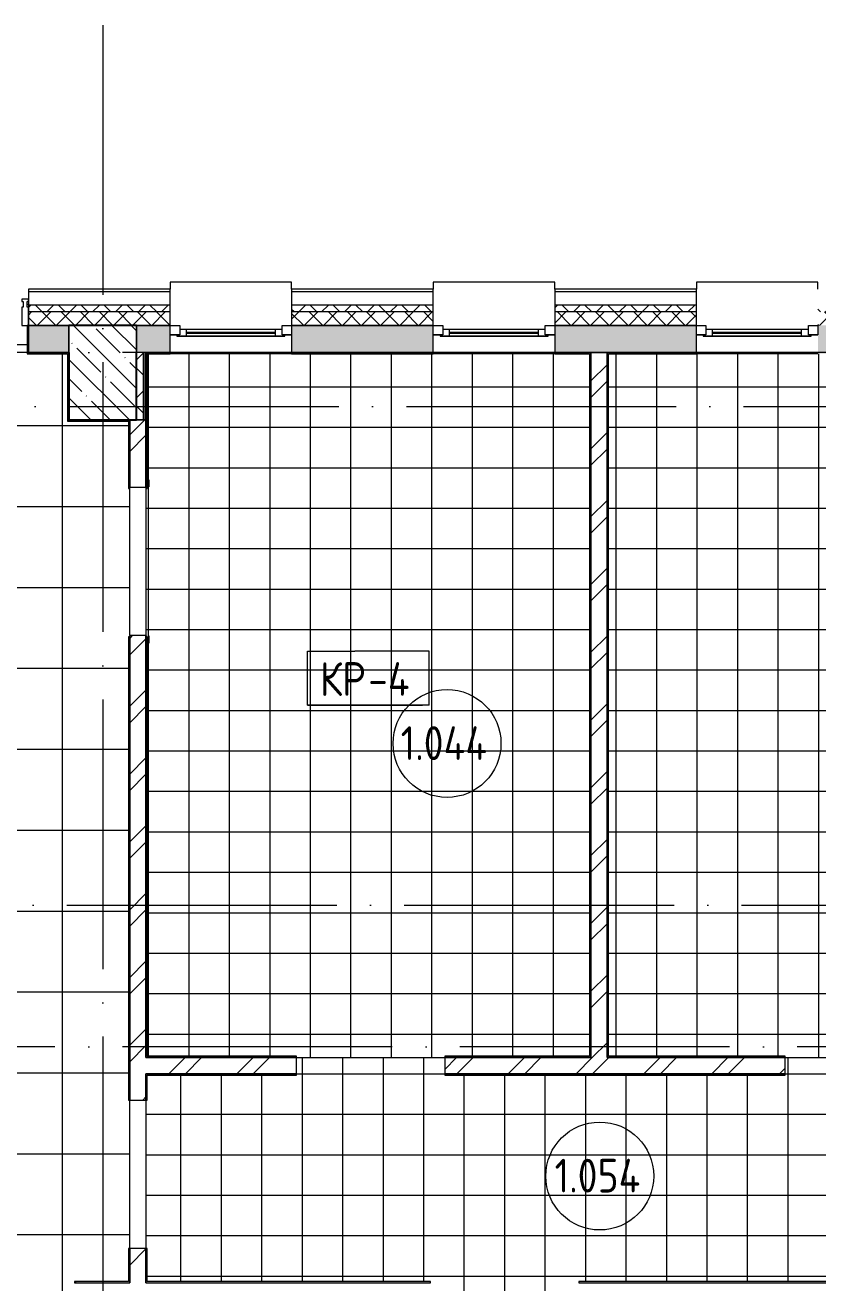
# Model space of a CAD drawing. Header units: millimetres. Extents: x -4370 to 196781, y -4577 to 61202.
# Drawn here: x 98625 to 104500, y 51875 to 61202 of the extents above; entities that cross this region are included whole.
import ezdxf

# ---------------------------------------------------------------- set-up
doc = ezdxf.new("R2010")
doc.units = ezdxf.units.MM
doc.linetypes.add('ADSK_Линия сетки', pattern=[2500, 2000, -250, 0, -250])
for name, color, linetype, lineweight in [('A-AREA-____-IDEN', 2, 'Continuous', 20), ('A-FLOR-____-IDEN', 11, 'Continuous', 20), ('A-FLOR-____-OTLN', 192, 'Continuous', 9), ('A-FLOR-____-PATT', 8, 'Continuous', 9), ('A-GENM-____-MCUT', 13, 'Continuous', 9), ('A-GENM-____-OTLN', 13, 'Continuous', 9), ('A-GLAZ-____-MCUT', 151, 'Continuous', 9), ('A-GLAZ-____-OTLN', 151, 'Continuous', 9), ('A-GLAZ-CURT-OTLN', 52, 'Continuous', 9), ('A-GLAZ-CWMG-MCUT', 51, 'Continuous', 9), ('A-GLAZ-CWMG-OTLN', 51, 'Continuous', 9), ('A-WALL-____-MCUT', 113, 'Continuous', 9), ('A-WALL-____-PATT', 111, 'Continuous', 9), ('A-WALL-FNSH-MCUT', 113, 'Continuous', 9), ('I-WALL-____-OTLN', 2, 'Continuous', 9), ('S-COLS-____-MCUT', 52, 'Continuous', 9), ('S-COLS-____-OTLN', 52, 'Continuous', 9), ('S-GRID-____-OTLN', 1, 'Continuous', 9)]:
    doc.layers.add(name, color=color, linetype=linetype, lineweight=lineweight)
doc.styles.add('GOST Common_1', font='GOST_Common.ttf', dxfattribs={"width": 0.9, "height": 250})
pattern_1 = [(45, (0, 0), (-251.4472, 251.4472), []), (45, (0, 381), (-251.4472, 251.4472), [])]

# ---------------------------------------------------------------- blocks, each defined once
blk = doc.blocks.new('PNS_Панель прямоугольная - Нр_Металл - 40мм-36104023-О_АИ_ПП_0_000_Целиком')
at = {"layer": 'A-GLAZ-____-OTLN', "color": 10, "lineweight": 5}
blk.add_line((452.5, 0), (462.5, 0), dxfattribs=at)
blk.add_line((452.5, 0), (462.5, 0), dxfattribs=at)
blk = doc.blocks.new('Окно_СКБ_1Ст1 - 120_Окно_СКБ_1Ст_900_ОК6Л-29019242-О_АИ_ПП_0_000_Целиком')
at = {"layer": 'A-GLAZ-____-MCUT', "color": 90}
for p, q in [((-450, -195), (-450, -125)), ((-450, -125), (-380, -125)), ((-380, -125), (-380, -195)), ((380, -155), (-380, -155)), ((-380, -155), (-380, -195)), ((-330, -205), (-330, -155)), ((330, -205), (330, -155)), ((380, -195), (380, -125)), ((380, -125), (450, -125)), ((380, -195), (380, -155)), ((450, -125), (450, -195)), ((-380, -195), (-450, -195)), ((-380, -195), (-400, -195)), ((-400, -195), (-400, -205)), ((-400, -205), (400, -205)), ((400, -205), (-400, -205)), ((450, -195), (380, -195)), ((400, -195), (380, -195)), ((400, -205), (400, -195))]:
    blk.add_line(p, q, dxfattribs=at)
at = {"layer": 'A-GLAZ-____-MCUT', "color": 10, "lineweight": 5}
for p, q in [((-330, -175), (330, -175)), ((330, -185), (-330, -185))]:
    blk.add_line(p, q, dxfattribs=at)
at = {"layer": 'A-GLAZ-____-OTLN', "color": 10, "lineweight": 5}
for p, q in [((-450, -195), (-400, -195)), ((400, -195), (450, -195))]:
    blk.add_line(p, q, dxfattribs=at)
blk = doc.blocks.new('WNW_Отлив1 - Отлив_металлический 2-28596055-О_АИ_ПП_0_000_Целиком')
at = {"layer": 'A-GLAZ-____-OTLN', "color": 10, "lineweight": 5}
for p, q in [((450, 320), (-450, 320)), ((-450, 320), (-450, 270)), ((450, 270), (450, 320))]:
    blk.add_line(p, q, dxfattribs=at)
blk = doc.blocks.new('Прямоугольный импост - Рядовой 50х195-36105439-О_АИ_ПП_0_000_Целиком')
at = {"layer": 'A-GLAZ-CWMG-MCUT', "color": 90}
for p, q in [((-50, 21), (-50, 157)), ((-50, 157), (0, 157)), ((0, 157), (0, 21)), ((-40, 21), (-50, 21)), ((-40, -21), (-40, 21)), ((-10, 21), (-10, -21)), ((0, 21), (-10, 21)), ((-50, -38), (-50, -21)), ((-50, -21), (-40, -21)), ((0, -38), (-50, -38)), ((-10, -21), (0, -21)), ((0, -21), (0, -38))]:
    blk.add_line(p, q, dxfattribs=at)
blk = doc.blocks.new('ALT_Roller_Shutter_9mm - AER44m_S _Security_-43211332-О_АИ_ПП_0_000_Целиком')
at = {"layer": 'A-GENM-____-MCUT', "color": 130, "lineweight": 25}
for p, q in [((-427.5, 82), (-480.5, 82)), ((-480.5, 82), (-480.5, 60)), ((-480.5, 60), (-427.5, 60)), ((-478.5, 62), (-478.5, 80)), ((-478.5, 80), (-454.5, 80)), ((-454.5, 62), (-478.5, 62)), ((-454.5, 80), (-454.5, 62)), ((-452.5, 62), (-452.5, 80)), ((-452.5, 80), (-427.5, 80)), ((-427.5, 62), (-452.5, 62)), ((-427.5, 80), (-427.5, 82)), ((-427.5, 60), (-427.5, 62)), ((730.5, 82), (677.5, 82)), ((677.5, 82), (677.5, 80)), ((677.5, 80), (702.5, 80)), ((702.5, 62), (677.5, 62)), ((677.5, 62), (677.5, 60)), ((677.5, 60), (730.5, 60)), ((702.5, 80), (702.5, 62)), ((704.5, 62), (704.5, 80)), ((704.5, 80), (728.5, 80)), ((728.5, 62), (704.5, 62)), ((728.5, 80), (728.5, 62)), ((730.5, 60), (730.5, 82))]:
    blk.add_line(p, q, dxfattribs=at)
blk = doc.blocks.new('0083_СОШ675_АР_R22_rvt-1-О_АИ_ПП_0_000_Целиком')
at = {"layer": 'A-WALL-____-PATT', "lineweight": 5}
h = blk.add_hatch(dxfattribs=at)
h.set_pattern_fill('FP_1', color=10, style=0, pattern_type=2)
h.set_pattern_definition([(135, (0, 0), (-84.85281, -84.85281), []), (225, (0, 0), (84.85281, -84.85281), [])])
h.paths.add_polyline_path([(109109.2, 59075), (109200, 59075), (109200, 59125), (108400.1, 59125), (108400.1, 59075), (109100, 59075)])
h.paths.add_polyline_path([(107500.1, 59075), (107500.1, 59125), (106450, 59125), (106450, 59075), (106935.9, 59075)])
h.paths.add_polyline_path([(103600.5, 59075), (103600.5, 59125), (102550.5, 59125), (102550.5, 59075), (103210.2, 59075)])
h.paths.add_polyline_path([(105550, 59075), (105550, 59125), (104500.5, 59125), (104500.5, 59075), (105073.1, 59075)])
h.paths.add_polyline_path([(101650.5, 59075), (101650.5, 59125), (100600.5, 59125), (100600.5, 59075), (101347.4, 59075)])
h.paths.add_polyline_path([(98650.2, 59075), (99700.5, 59075), (99700.5, 59125), (98650.2, 59125)])
h.paths.add_polyline_path([(82097.9, 59075), (82150.2, 59075), (82150.2, 59125), (77500, 59125), (77500, 59075), (81477, 59075)])
h = blk.add_hatch(dxfattribs=at)
h.set_pattern_fill('FP_6', color=10, style=0, pattern_type=2)
h.set_pattern_definition([(45, (0, 0), (-70.71068, 70.71068), []), (135, (0, 0), (-70.71068, -70.71068), [])])
h.paths.add_polyline_path([(108700, 58975), (109100, 58975), (109100, 59075), (108400.1, 59075), (108400.1, 58975)])
h.paths.add_polyline_path([(107500.1, 58975), (107500.1, 59075), (106450, 59075), (106450, 58975), (106935.9, 58975)])
h.paths.add_polyline_path([(104750, 58975), (105550, 58975), (105550, 59075), (104500.5, 59075), (104500.5, 58975)])
h.paths.add_polyline_path([(103210.2, 58975), (103600.5, 58975), (103600.5, 59075), (102550.5, 59075), (102550.5, 58975), (102589.3, 58975)])
h.paths.add_polyline_path([(101650.5, 58975), (101650.5, 59075), (100600.5, 59075), (100600.5, 58975), (101347.4, 58975)])
h.paths.add_polyline_path([(99700.5, 58975), (99700.5, 59075), (98650.2, 59075), (98650.5, 58975), (99484.5, 58975)])
h.paths.add_polyline_path([(82050, 58975), (82150.2, 58975), (82150.2, 59075), (77600, 59075), (77600, 58975), (81550, 58975)])
h = blk.add_hatch(dxfattribs=at)
h.set_pattern_fill('FP_5', color=10, style=0, pattern_type=2)
h.set_pattern_definition([(50, (0, 0), (364.3679, -31.8783), [38.1, -419.1]), (355, (0, 0), (-70.4859, 382.1133), [30.48, -335.28]), (100.451, (30.36, -2.66), (293.885, 350.2334), [32.38, -356.18]), (46.184, (0, 101.6), (542.1585, -84.0858), [57.15, -628.65]), (96.636, (45.2, 94.6), (474.805, 494.8554), [48.57, -534.27]), (351.184, (0, 101.6), (474.8102, 494.85), [45.72, -502.92]), (21, (50.8, 76.2), (303.2285, -204.53046), [38.1, -419.1]), (326, (50.8, 76.2), (123.6039, 368.376), [30.48, -335.28]), (71.451, (76.07, 59.16), (426.8341, 163.8427), [32.38, -356.18]), (37.5, (0, 0), (6.17665, 169.11015), [16.764, -314.452, 16.764, -323.596, -336.55]), (37.5, (0, 0), (6.17665, 169.11015), [-671.576, 16.764, -319.786]), (7.5, (0, 0), (133.63888, 200.3615), [16.764, -177.292, 16.764, -306.832, -128.27]), (7.5, (0, 0), (133.63888, 200.3615), [-517.652, 16.764, -111.506]), (327.5, (-113.28, 0), (271.18182, -11.45836), [16.764, -110.236, 16.764, -379.476, -525.78]), (327.5, (-113.28, 0), (271.18182, -11.45836), [-523.24, 16.764, -509.016]), (317.5, (-164.08, 0), (296.2585, 50.85285), [16.764, -148.336, 16.764, -246.38, -373.38]), (317.5, (-164.08, 0), (296.2585, 50.85285), [-428.244, 16.764, -356.616])])
h.paths.add_polyline_path([(106738.1, 58775), (107500.1, 58775), (107500.1, 58975), (106450, 58975), (106450, 58775)])
h.paths.add_polyline_path([(108400.1, 58775), (108700, 58775), (108700, 58975), (108400.1, 58975), (108400.1, 58842.5)])
h.paths.add_polyline_path([(105250, 58775), (105550, 58775), (105550, 58975), (105250, 58975), (105250, 58842.5)])
h.paths.add_polyline_path([(104750, 58775), (104750, 58975), (104500.5, 58975), (104500.5, 58775)])
h.paths.add_polyline_path([(103210.2, 58775), (103600.5, 58775), (103600.5, 58975), (102550.5, 58975), (102550.5, 58775), (102589.3, 58775)])
h.paths.add_polyline_path([(99484.5, 58775), (99700.5, 58775), (99700.5, 58975), (99450, 58975), (99450, 58775)])
h.paths.add_polyline_path([(100600.5, 58775), (101650.5, 58775), (101650.5, 58975), (100600.5, 58975)])
h.paths.add_polyline_path([(98863.6, 58775), (98950, 58775), (98950, 58975), (98650.5, 58975), (98650.5, 58780), (98655.5, 58780), (98655.5, 58775)])
h = blk.add_hatch(dxfattribs=at)
h.set_pattern_fill('FP_56', color=252, style=0, pattern_type=2)
h.set_pattern_definition([(45, (0, 0), (-141.42136, 141.42136), []), (135, (0, 0), (-141.42136, -141.42136), [])])
h.paths.add_polyline_path([(99450, 58275), (99500, 58275), (99500, 58775), (99450, 58775)])
h = blk.add_hatch(dxfattribs=at)
h.set_pattern_fill('FP_7', color=10, style=0, pattern_type=2)
h.set_pattern_definition(pattern_1)
h.paths.add_polyline_path([(102818.1, 53545), (102938.1, 53545), (102938.1, 58775), (102818.1, 58775), (102818.1, 54799.8)])
h = blk.add_hatch(dxfattribs=at)
h.set_pattern_fill('FP_7', color=10, style=0, pattern_type=2)
h.set_pattern_definition(pattern_1)
h.paths.add_polyline_path([(99400, 51875), (99520, 51875), (99520, 52130), (99400, 52130)])
h.paths.add_polyline_path([(99520, 53230), (99520, 56675), (99400, 56675), (99400, 53230)])
h.paths.add_polyline_path([(99400, 57775), (99520, 57775), (99520, 58275), (99400, 58275), (99400, 58264.9)])
h = blk.add_hatch(dxfattribs=at)
h.set_pattern_fill('FP_7', color=10, style=0, pattern_type=2)
h.set_pattern_definition(pattern_1)
h.paths.add_polyline_path([(118160, 53425), (118160, 53545), (117875, 53545), (117875, 53425)])
h.paths.add_polyline_path([(116250.1, 53425), (116775, 53425), (116775, 53545), (115442, 53545), (115442, 53425)])
h.paths.add_polyline_path([(113442, 53425), (114342, 53425), (114342, 53545), (113442, 53545)])
h.paths.add_polyline_path([(112342, 53425), (112342, 53545), (110776.7, 53545), (110776.7, 53425), (111282.6, 53425)])
h.paths.add_polyline_path([(109676.7, 53425), (109676.7, 53545), (108033.1, 53545), (108033.1, 53425), (108798.8, 53425)])
h.paths.add_polyline_path([(106315, 53425), (106933.1, 53425), (106933.1, 53545), (105359.4, 53545), (105359.4, 53425)])
h.paths.add_polyline_path([(103831.2, 53425), (104259.4, 53425), (104259.4, 53545), (101735.2, 53545), (101735.2, 53425)])
h.paths.add_polyline_path([(100635.2, 53425), (100635.2, 53545), (99520, 53545), (99520, 53425)])
at = {"layer": 'S-COLS-____-OTLN', "lineweight": 5}
h = blk.add_hatch(dxfattribs=at)
h.set_pattern_fill('FP_3', color=256, style=0, pattern_type=2)
h.set_pattern_definition([(135, (0, 0), (-142.5612, -142.5612), []), (135, (142.56, 0), (-142.5612, -142.5612), [252.016, -50.403, 3.353, -47.05])])
h.paths.add_polyline_path([(98955, 58275), (99450, 58275), (99450, 58975), (98950, 58975), (98950, 58280), (98955, 58280)])
at = {"layer": 'A-WALL-____-MCUT', "color": 90}
for p, q in [((98650.2, 59225), (98650.2, 59125)), ((99700.5, 59125), (99700.5, 59225)), ((100600.5, 59225), (100600.5, 59125)), ((101650.5, 59125), (101650.5, 59225)), ((102550.5, 59225), (102550.5, 59125)), ((103600.5, 59125), (103600.5, 59225)), ((98650.2, 59075), (98650.2, 58975)), ((99700.5, 58975), (99700.5, 59075)), ((100600.5, 59075), (100600.5, 58975)), ((101650.5, 58975), (101650.5, 59075)), ((102550.5, 59075), (102550.5, 58975)), ((103600.5, 58975), (103600.5, 59075)), ((98650.2, 58975), (98650.5, 58975)), ((98950, 58975), (99450, 58975))]:
    blk.add_line(p, q, dxfattribs=at)
at = {"layer": 'A-WALL-____-MCUT', "color": 10, "lineweight": 5}
for p, q in [((99700.5, 59225), (98650.2, 59225)), ((101650.5, 59225), (100600.5, 59225)), ((103600.5, 59225), (102550.5, 59225)), ((98950, 58775), (98950, 58975)), ((99450, 58975), (99450, 58775)), ((99500, 58775), (99450, 58775)), ((99512.5, 58775), (99512.5, 58275))]:
    blk.add_line(p, q, dxfattribs=at)
at = {"layer": 'A-WALL-____-MCUT', "color": 50, "lineweight": 13}
for p, q in [((98650.2, 59125), (98650.2, 59075)), ((99700.5, 59125), (98650.2, 59125)), ((99700.5, 59075), (98650.2, 59075)), ((99700.5, 59075), (99700.5, 59125)), ((100600.5, 59125), (100600.5, 59075)), ((101650.5, 59125), (100600.5, 59125)), ((101650.5, 59075), (100600.5, 59075)), ((101650.5, 59075), (101650.5, 59125)), ((102550.5, 59125), (102550.5, 59075)), ((103600.5, 59125), (102550.5, 59125)), ((103600.5, 59075), (102550.5, 59075)), ((103600.5, 59075), (103600.5, 59125)), ((98650.5, 58975), (98950, 58975)), ((98650.5, 58975), (98650.5, 58780)), ((98950, 58975), (98650.5, 58975)), ((99450, 58975), (99700.5, 58975)), ((99700.5, 58975), (99450, 58975)), ((99700.5, 58775), (99700.5, 58975)), ((100600.5, 58975), (101650.5, 58975)), ((100600.5, 58975), (100600.5, 58775)), ((101650.5, 58975), (100600.5, 58975)), ((101650.5, 58775), (101650.5, 58975)), ((102550.5, 58975), (103600.5, 58975)), ((102550.5, 58975), (102550.5, 58775)), ((103600.5, 58975), (102550.5, 58975)), ((103600.5, 58775), (103600.5, 58975)), ((98655.5, 58775), (98950, 58775)), ((99450, 58775), (99450, 58275)), ((99512.5, 58775), (99500, 58775)), ((99500, 58775), (99500, 58275)), ((99525, 58775), (99512.5, 58775)), ((99525, 58775), (99700.5, 58775)), ((100600.5, 58775), (101650.5, 58775)), ((102550.5, 58775), (103600.5, 58775)), ((102818.1, 58775), (102818.1, 53545)), ((102938.1, 58775), (102818.1, 58775)), ((102938.1, 53545), (102938.1, 58775)), ((99400, 58275), (99400, 57775)), ((99520, 58275), (99400, 58275)), ((99450, 58275), (99500, 58275)), ((99520, 57775), (99520, 58275)), ((99400, 57775), (99520, 57775)), ((99400, 56675), (99400, 53230)), ((99520, 56675), (99400, 56675)), ((99520, 53545), (99520, 56675)), ((100635.2, 53545), (99520, 53545)), ((100635.2, 53425), (100635.2, 53545)), ((102818.1, 53545), (101735.2, 53545)), ((101735.2, 53545), (101735.2, 53425)), ((104259.4, 53545), (102938.1, 53545)), ((104259.4, 53425), (104259.4, 53545)), ((99520, 53425), (100635.2, 53425)), ((99520, 53230), (99520, 53425)), ((101735.2, 53425), (104259.4, 53425)), ((99400, 53230), (99520, 53230)), ((99400, 52130), (99400, 51875)), ((99520, 52130), (99400, 52130)), ((99520, 51875), (99520, 52130))]:
    blk.add_line(p, q, dxfattribs=at)
at = {"layer": 'A-WALL-FNSH-MCUT', "color": 90}
for p, q in [((99700.5, 59245), (98650.2, 59245)), ((98650.2, 59245), (98650.2, 59225)), ((99700.5, 59225), (99700.5, 59245)), ((101650.5, 59245), (100600.5, 59245)), ((100600.5, 59245), (100600.5, 59225)), ((101650.5, 59225), (101650.5, 59245)), ((103600.5, 59245), (102550.5, 59245)), ((102550.5, 59245), (102550.5, 59225)), ((103600.5, 59225), (103600.5, 59245)), ((99525, 58275), (99525, 58775)), ((99500, 58275), (99512.5, 58275)), ((99512.5, 58275), (99525, 58275))]:
    blk.add_line(p, q, dxfattribs=at)
at = {"layer": 'I-WALL-____-OTLN', "color": 90}
for p, q in [((100600.5, 58775), (99700.5, 58775)), ((102550.5, 58775), (101650.5, 58775)), ((104500.5, 58775), (103600.5, 58775)), ((99400, 56675), (99400, 57765)), ((99520, 57765), (99520, 56675))]:
    blk.add_line(p, q, dxfattribs=at)
at = {"layer": 'S-COLS-____-MCUT', "color": 130, "lineweight": 25}
for p, q in [((99450, 58975), (98950, 58975)), ((98950, 58775), (98950, 58280)), ((99450, 58275), (99450, 58775)), ((98955, 58275), (99450, 58275))]:
    blk.add_line(p, q, dxfattribs=at)
at = {"layer": 'S-COLS-____-OTLN', "color": 90}
for p, q in [((98950, 58975), (98950, 58775)), ((99450, 58775), (99450, 58975))]:
    blk.add_line(p, q, dxfattribs=at)
at = {"layer": 'A-GENM-____-OTLN', "color": 90, "lineweight": 9, "rotation": 270}
blk.add_blockref('ALT_Roller_Shutter_9mm - AER44m_S _Security_-43211332-О_АИ_ПП_0_000_Целиком', (99460, 57350), dxfattribs=at)
at = {"layer": 'A-GLAZ-____-OTLN', "color": 90, "lineweight": 9}
for name, p in [('WNW_Отлив1 - Отлив_металлический 2-28596055-О_АИ_ПП_0_000_Целиком', (100150.5, 58975)), ('WNW_Отлив1 - Отлив_металлический 2-28596055-О_АИ_ПП_0_000_Целиком', (102100.5, 58975)), ('WNW_Отлив1 - Отлив_металлический 2-28596055-О_АИ_ПП_0_000_Целиком', (104050.5, 58975)), ('Окно_СКБ_1Ст1 - 120_Окно_СКБ_1Ст_900_ОК6Л-29019242-О_АИ_ПП_0_000_Целиком', (100150.5, 59100)), ('Окно_СКБ_1Ст1 - 120_Окно_СКБ_1Ст_900_ОК6Л-29019242-О_АИ_ПП_0_000_Целиком', (102100.5, 59100)), ('Окно_СКБ_1Ст1 - 120_Окно_СКБ_1Ст_900_ОК6Л-29019242-О_АИ_ПП_0_000_Целиком', (104050.5, 59100))]:
    blk.add_blockref(name, p, dxfattribs=at)
at = {"layer": 'A-GLAZ-CURT-OTLN', "color": 90, "lineweight": 9}
blk.add_blockref('PNS_Панель прямоугольная - Нр_Металл - 40мм-36104023-О_АИ_ПП_0_000_Целиком', (98187.7, 59132), dxfattribs=at)
at = {"layer": 'A-GLAZ-CWMG-OTLN', "color": 90, "lineweight": 9, "extrusion": (0, 0, -1), "rotation": 180}
blk.add_blockref('Прямоугольный импост - Рядовой 50х195-36105439-О_АИ_ПП_0_000_Целиком', (-98650.2, 59132), dxfattribs=at)
blk = doc.blocks.new('BSC_Колонна _Прямоугольная - ПР-1_Профиль торцевой для плитки-3454341-О_АИ_ПП_0_000_Целиком')
at = {"layer": 'S-COLS-____-MCUT'}
for p, q in [((5, 5), (-5, 5)), ((-5, 5), (-5, -5)), ((5, -5), (5, 5)), ((-5, -5), (5, -5))]:
    blk.add_line(p, q, dxfattribs=at)
blk = doc.blocks.new('ADSK_Марка_Перекрытие - Типоразмер_ADSK_Марка-158127-О_АИ_ПП_0_000_Целиком')
at = {"layer": 'A-FLOR-____-IDEN'}
for p, q in [((-4.5, 4), (-1, 4)), ((-4.5, 0), (-4.5, 4)), ((4.5, 4), (-1, 4)), ((4.5, 0), (4.5, 4)), ((4.5, 0), (-4.5, 0)), ((-4.5, 0), (4, 0))]:
    blk.add_line(p, q, dxfattribs=at)
blk = doc.blocks.new('ADSK_Марка_Помещение_ОдноЗначение - Номер-159740-О_АИ_ПП_0_000_Целиком')
at = {"layer": 'A-AREA-____-IDEN'}
blk.add_circle((0, 0), 4, dxfattribs=at)

msp = doc.modelspace()

# ---------------------------------------------------------------- hatches: boundary and pattern name
at = {"layer": 'A-FLOR-____-PATT'}
h = msp.add_hatch(dxfattribs=at)
h.set_pattern_fill('FP_153', color=256, style=0, pattern_type=2)
h.set_pattern_definition([(0, (95902.5, 49232.2), (0, 600), []), (90, (95902.5, 49232.2), (-600, 4e-14), [])])
h.paths.add_polyline_path([(95137.878133, 49425), (99389.978078, 49425), (99389.978078, 51465), (98989.978078, 51465), (98989.978078, 51885.000586), (99389.977492, 51885.000586), (99389.978078, 52129.999414), (99399.978078, 52129.999414), (99399.978078, 53229.999414), (99389.978078, 53229.999414), (99389.978078, 56665), (99399.978078, 56665), (99399.978078, 57765), (99389.978078, 57765), (99389.978078, 58265.000586), (98939.978078, 58265.000586), (98939.978078, 58765.000586), (98640.450478, 58765.000586), (98640.225239, 58975), (93659.978078, 58974.600038), (93659.978078, 58265.000586), (93329.978078, 58264.940858), (93329.978078, 51885), (93609.978078, 51885), (93609.978078, 51465), (93329.978078, 51465), (93329.978078, 51305.451505), (93319.978078, 51305.451505), (93319.978078, 50205.451505), (93329.978078, 50205.451505), (93329.978078, 50105.214935), (93710, 50105.214935), (93710, 49425), (93895.980103, 49425)])
h = msp.add_hatch(dxfattribs=at)
h.set_pattern_fill('FP_210', color=256, style=0, pattern_type=2)
h.set_pattern_definition([(180, (101040, 56120), (-4e-14, -300), []), (270, (101040, 56120), (300, 2e-14), [])])
h.paths.add_polyline_path([(99539.978078, 56647.5), (99540.127456, 56647.516598), (99541.378078, 56665)])
h.paths.add_polyline_path([(100635.229953, 53545), (101735.229953, 53545), (101735.229953, 53555), (102808.082584, 53555), (102808.082584, 58765), (99529.978078, 58765), (99529.978078, 57830.5), (99541.978078, 57830.5), (99541.978078, 57777.5), (99539.978078, 57777.5), (99539.978078, 57802.5), (99529.978078, 57802.5), (99529.978078, 57765), (99519.978078, 57765), (99519.978078, 56672.5), (99521.978078, 56672.5), (99521.978078, 56665), (99529.978078, 56665), (99529.978078, 56647.5), (99539.978078, 56647.5), (99539.978078, 56672.5), (99541.978078, 56672.5), (99541.978078, 56619.5), (99529.978078, 56619.5), (99529.978078, 53555), (100635.229953, 53555)])
h.paths.add_polyline_path([(99539.978078, 56621.5), (99539.978078, 56645.5), (99529.978078, 56645.5), (99529.978078, 56621.5)])
h.paths.add_polyline_path([(99539.978078, 57804.5), (99539.978078, 57828.5), (99529.978078, 57828.5), (99529.978078, 57804.5)])
h = msp.add_hatch(dxfattribs=at)
h.set_pattern_fill('FP_211', color=256, style=0, pattern_type=2)
h.set_pattern_definition([(180, (104806.7, 56120), (-4e-14, -300), []), (270, (104806.7, 56120), (300, 2e-14), [])])
h.paths.add_polyline_path([(105359.379601, 53545), (105359.379601, 53555.000586), (106728.082584, 53555.000586), (106728.082584, 58765.000586), (105259.978078, 58765.000586), (105259.978078, 58265.000586), (104739.978078, 58265.000586), (104739.978078, 58765.000586), (102948.082584, 58765.000586), (102948.082584, 53555.000586), (104259.379601, 53555.000586), (104259.379601, 53545.000586)])
h = msp.add_hatch(dxfattribs=at)
h.set_pattern_fill('FP_218', color=256, style=0, pattern_type=2)
h.set_pattern_definition([(0, (109080, 51025), (0, 300), []), (90, (109080, 51025), (-300, 2e-14), [])])
h.paths.add_polyline_path([(110776.719461, 53425.000586), (110776.671983, 53545), (109676.719461, 53545), (109676.719461, 53425)])
h.paths.add_polyline_path([(105399.55304, 51755), (106499.55304, 51755.000586), (106499.55304, 51885.000586), (110344.978078, 51885.000586), (110344.978078, 51755), (111744.978078, 51755.000586), (111744.978078, 51885.000586), (113799.978078, 51885.000586), (113799.978078, 53415.000586), (113442.000586, 53415.000586), (113441.995428, 53545), (112342.000586, 53545), (112342.000586, 53415.000586), (110776.719461, 53415.000586), (110776.714088, 53425.000586), (109676.719461, 53425), (109676.719461, 53415.000586), (108033.082584, 53415.000586), (108033.0304, 53545), (106933.082584, 53545), (106933.082584, 53415.000586), (105359.379601, 53415.000586), (105359.299381, 53545), (104259.379601, 53545), (104259.379601, 53415.000586), (101735.229953, 53415.000586), (101735.229953, 53545), (100635.229953, 53545), (100635.229953, 53415.000586), (99529.978078, 53415.000586), (99529.978078, 53229.999414), (99519.978078, 53229.999414), (99519.978078, 52129.999414), (99529.978078, 52129.999414), (99529.978078, 51885.000586), (101630, 51885.000586), (101630, 51755), (102730, 51755.000586), (102730, 51885.000586), (105399.55304, 51885.000586), (105399.55304, 51875)])
at = {"layer": 'A-WALL-____-PATT'}
for points in [[(98645.450478, 58775.000586), (98645.450478, 58780.000586), (98650.450478, 58780.000586), (98650.450478, 58975), (98640.450478, 58975), (98640.450478, 58775.000586)], [(98939.978078, 58765.000586), (98939.978078, 58775.000586), (98655.450478, 58774.827891), (98655.450478, 58770.000586), (98645.450478, 58770.000586), (98645.450478, 58775.000586), (98640.450478, 58775.000586), (98640.450478, 58765.000586), (98863.572223, 58765.000586)], [(98944.978078, 58275.000586), (98944.978078, 58280.000586), (98949.978078, 58280.000586), (98949.978078, 58775.000586), (98939.978078, 58775.000586), (98939.978078, 58275.000586)], [(102818.082584, 53545), (102818.082584, 58765), (102808.082584, 58765), (102808.082584, 53545)], [(102948.082584, 53545.000586), (102948.082584, 58765.000586), (102938.082584, 58765.000586), (102938.082584, 53545.000586)], [(98944.978078, 58265.000586), (99389.978078, 58265.000586), (99389.978078, 58275.000586), (98954.978078, 58274.88695), (98954.978078, 58270.000586), (98944.978078, 58270.000586), (98944.978078, 58275.000586), (98939.978078, 58275.000586), (98939.978078, 58265.000586)]]:
    msp.add_hatch(color=7, dxfattribs=at).paths.add_polyline_path(points)
h = msp.add_hatch(color=7, dxfattribs=at)
h.paths.add_polyline_path([(102818.082584, 58765), (102818.082584, 58775), (102550.450478, 58775), (102550.450478, 58765), (102808.082584, 58765)])
h.paths.add_polyline_path([(101650.450478, 58765), (101650.450478, 58775), (100600.450478, 58775), (100600.450478, 58765), (101347.368283, 58765)])
h.paths.add_polyline_path([(99529.978078, 58765), (99700.450478, 58765), (99700.450478, 58775), (99519.978078, 58775), (99519.978078, 58765)])
h = msp.add_hatch(color=7, dxfattribs=at)
h.paths.add_polyline_path([(99519.978078, 53555), (99529.978078, 53555), (99529.978078, 56665), (99519.978078, 56665), (99519.978078, 54799.821069)])
h.paths.add_polyline_path([(99519.978078, 57765), (99529.978078, 57765), (99529.978078, 58765), (99519.978078, 58765), (99519.978078, 58264.940858)])
h = msp.add_hatch(color=7, dxfattribs=at)
h.paths.add_polyline_path([(104749.978078, 58765.000586), (104749.978078, 58775.000586), (104500.450478, 58775.000586), (104500.450478, 58765.000586), (104739.978078, 58765.000586)])
h.paths.add_polyline_path([(102938.082584, 58765.000586), (103600.450478, 58765.000586), (103600.450478, 58775.000586), (102938.082584, 58775.000586)])
h = msp.add_hatch(color=7, dxfattribs=at)
h.paths.add_polyline_path([(99399.978078, 51875.000586), (99399.978078, 52129.999414), (99389.978078, 52129.999414), (99389.978078, 51875.000586)])
h.paths.add_polyline_path([(99389.978078, 53229.999414), (99399.978078, 53229.999414), (99399.978078, 56665), (99389.978078, 56665), (99389.978078, 54799.821069)])
h.paths.add_polyline_path([(99389.978078, 57765), (99399.978078, 57765), (99399.978078, 58275.000586), (99389.978078, 58275.000586), (99389.978078, 58264.940858)])
h = msp.add_hatch(color=7, dxfattribs=at)
h.paths.add_polyline_path([(102808.082584, 53545), (102808.082584, 53555), (101735.229953, 53555), (101735.229953, 53545)])
h.paths.add_polyline_path([(100635.229953, 53545), (100635.229953, 53555), (99519.978078, 53555), (99519.978078, 53545)])
h = msp.add_hatch(color=7, dxfattribs=at)
h.paths.add_polyline_path([(104259.379601, 53545.000586), (104259.379601, 53555.000586), (102948.082584, 53555.000586), (102948.082584, 53545.000586), (103831.164344, 53545.000586)])
h.paths.add_polyline_path([(105359.379601, 53545.000586), (106738.082584, 53545.000586), (106738.082584, 53555.000586), (105359.379601, 53555.000586)])
h = msp.add_hatch(color=7, dxfattribs=at)
h.paths.add_polyline_path([(99519.978078, 51875.000586), (99529.978078, 51875.000586), (99529.978078, 52129.999414), (99519.978078, 52129.999414), (99519.978078, 51912.221245)])
h.paths.add_polyline_path([(99519.978078, 53229.999414), (99529.978078, 53229.999414), (99529.978078, 53425.000586), (99519.978078, 53425.000586)])
h = msp.add_hatch(color=7, dxfattribs=at)
h.paths.add_polyline_path([(113442.000586, 53415.000586), (113799.978078, 53415.000586), (113799.978078, 53425.000586), (113442.000586, 53425.000586)])
h.paths.add_polyline_path([(112342.000586, 53415.000586), (112342.000586, 53425.000586), (110776.719461, 53425.000586), (110776.719461, 53415.000586), (111282.552525, 53415.000586)])
h.paths.add_polyline_path([(109676.719461, 53415.000586), (109676.719461, 53425.000586), (108033.082584, 53425.000586), (108033.082584, 53415.000586), (108798.756464, 53415.000586)])
h.paths.add_polyline_path([(106933.082584, 53415.000586), (106933.082584, 53425.000586), (105359.379601, 53425.000586), (105359.379601, 53415.000586), (106314.960404, 53415.000586)])
h.paths.add_polyline_path([(103831.164344, 53415.000586), (104259.379601, 53415.000586), (104259.379601, 53425.000586), (101735.229953, 53425.000586), (101735.229953, 53415.000586)])
h.paths.add_polyline_path([(100635.229953, 53415.000586), (100635.229953, 53425.000586), (99529.978078, 53425.000586), (99529.978078, 53415.000586)])
h = msp.add_hatch(color=7, dxfattribs=at)
h.paths.add_polyline_path([(99389.978078, 51875.000586), (99389.95522, 51885), (98999.978078, 51875.000586)])
h.paths.add_polyline_path([(98999.978078, 51875.000586), (99389.95522, 51885), (98999.978078, 51885.000586)])
h = msp.add_hatch(color=7, dxfattribs=at)
h.paths.add_polyline_path([(113799.978078, 51875.000586), (113799.978078, 51885.000586), (111744.978078, 51885.000586), (111744.978078, 51875.000586), (113766.348585, 51875.000586)])
h.paths.add_polyline_path([(110344.978078, 51875.000586), (110344.978078, 51885.000586), (106499.55304, 51885.000586), (106499.55304, 51875.000586), (108798.756464, 51875.000586)])
h.paths.add_polyline_path([(105073.062374, 51875.000586), (105399.55304, 51875.000586), (105399.55304, 51885.000586), (102730, 51885.000586), (102730, 51875.000586), (103831.164344, 51875.000586)])
h.paths.add_polyline_path([(101347.368283, 51875.000586), (101630, 51875.000586), (101630, 51885.000586), (99529.978078, 51885.000586), (99529.978078, 51875.000586), (100105.470253, 51875.000586)])

# ---------------------------------------------------------------- linework, layer by layer
at = {"layer": 'A-FLOR-____-OTLN'}
for p, q in [((100635.229953, 53545), (101735.229953, 53545)), ((104259.379601, 53545), (105359.379601, 53545)), ((99399.978078, 52129.999414), (99399.978078, 53229.999414)), ((99519.978078, 53229.999414), (99519.978078, 52129.999414))]:
    msp.add_line(p, q, dxfattribs=at)
at = {"layer": 'A-WALL-____-MCUT', "color": 7}
for p, q in [((98650.450478, 58975), (98640.450478, 58975)), ((98640.450478, 58975), (98640.450478, 58765.000586)), ((98650.450478, 58780.000586), (98650.450478, 58975)), ((98640.450478, 58765.000586), (98939.978078, 58765.000586)), ((98949.978078, 58775.000586), (98655.450478, 58775.000586)), ((98939.978078, 58765.000586), (98939.978078, 58265.000586)), ((98949.978078, 58280.000586), (98949.978078, 58775.000586)), ((99519.978078, 58775), (99519.978078, 57765)), ((99700.450478, 58775), (99519.978078, 58775)), ((99529.978078, 57765), (99529.978078, 58765)), ((99529.978078, 58765), (99700.450478, 58765)), ((99700.450478, 58765), (99700.450478, 58775)), ((101650.450478, 58775), (100600.450478, 58775)), ((100600.450478, 58775), (100600.450478, 58765)), ((100600.450478, 58765), (101650.450478, 58765)), ((101650.450478, 58765), (101650.450478, 58775)), ((102818.082584, 58775), (102550.450478, 58775)), ((102550.450478, 58775), (102550.450478, 58765)), ((102550.450478, 58765), (102808.082584, 58765)), ((102808.082584, 58765), (102808.082584, 53555)), ((102818.082584, 53545), (102818.082584, 58775)), ((103600.450478, 58775.000586), (102938.082584, 58775.000586)), ((102938.082584, 58775.000586), (102938.082584, 53545.000586)), ((102948.082584, 58765.000586), (103600.450478, 58765.000586)), ((102948.082584, 53555.000586), (102948.082584, 58765.000586)), ((103600.450478, 58765.000586), (103600.450478, 58775.000586)), ((98939.978078, 58265.000586), (99389.978078, 58265.000586)), ((99399.978078, 58275.000586), (98954.978078, 58275.000586)), ((99389.978078, 58265.000586), (99389.978078, 57765)), ((99399.978078, 57765), (99399.978078, 58275.000586)), ((99389.978078, 57765), (99399.978078, 57765)), ((99519.978078, 57765), (99529.978078, 57765)), ((99389.978078, 56665), (99389.978078, 53229.999414)), ((99399.978078, 56665), (99389.978078, 56665)), ((99399.978078, 53229.999414), (99399.978078, 56665)), ((99519.978078, 56665), (99519.978078, 53545)), ((99529.978078, 56665), (99519.978078, 56665)), ((99529.978078, 53555), (99529.978078, 56665)), ((99519.978078, 53545), (100635.229953, 53545)), ((100635.229953, 53555), (99529.978078, 53555)), ((100635.229953, 53545), (100635.229953, 53555)), ((102808.082584, 53555), (101735.229953, 53555)), ((101735.229953, 53555), (101735.229953, 53545)), ((101735.229953, 53545), (102818.082584, 53545)), ((102938.082584, 53545.000586), (104259.379601, 53545.000586)), ((104259.379601, 53555.000586), (102948.082584, 53555.000586)), ((104259.379601, 53545.000586), (104259.379601, 53555.000586)), ((99519.978078, 53425.000586), (99519.978078, 53229.999414)), ((100635.229953, 53425.000586), (99519.978078, 53425.000586)), ((99529.978078, 53229.999414), (99529.978078, 53415.000586)), ((99529.978078, 53415.000586), (100635.229953, 53415.000586)), ((100635.229953, 53415.000586), (100635.229953, 53425.000586)), ((104259.379601, 53425.000586), (101735.229953, 53425.000586)), ((101735.229953, 53425.000586), (101735.229953, 53415.000586)), ((101735.229953, 53415.000586), (104259.379601, 53415.000586)), ((104259.379601, 53415.000586), (104259.379601, 53425.000586)), ((99389.978078, 53229.999414), (99399.978078, 53229.999414)), ((99519.978078, 53229.999414), (99529.978078, 53229.999414)), ((99389.978078, 52129.999414), (99389.978078, 51885.000586)), ((99399.978078, 52129.999414), (99389.978078, 52129.999414)), ((99399.978078, 51875.000586), (99399.978078, 52129.999414)), ((99519.978078, 52129.999414), (99519.978078, 51875.000586)), ((99529.978078, 52129.999414), (99519.978078, 52129.999414)), ((99529.978078, 51885.000586), (99529.978078, 52129.999414)), ((99389.978078, 51885.000586), (98999.978078, 51885.000586)), ((98999.978078, 51875.000586), (99399.978078, 51875.000586)), ((99519.978078, 51875.000586), (101630, 51875.000586)), ((101630, 51885.000586), (99529.978078, 51885.000586)), ((101630, 51875.000586), (101630, 51885.000586)), ((105399.55304, 51885.000586), (102730, 51885.000586)), ((102730, 51885.000586), (102730, 51875.000586)), ((102730, 51875.000586), (105399.55304, 51875.000586))]:
    msp.add_line(p, q, dxfattribs=at)
at = {"layer": 'I-WALL-____-OTLN'}
for p, q in [((99700.450478, 58775), (100600.450478, 58775)), ((100600.450478, 58765), (99700.450478, 58765)), ((101650.450478, 58775), (102550.450478, 58775)), ((102550.450478, 58765), (101650.450478, 58765)), ((103600.450478, 58775.000586), (104500.450478, 58775.000586)), ((104500.450478, 58765.000586), (103600.450478, 58765.000586))]:
    msp.add_line(p, q, dxfattribs=at)
at = {"layer": 'S-GRID-____-OTLN', "linetype": 'ADSK_Линия сетки'}
for p, q in [((99200.000667, 61202.00513), (99200.000667, -3572.657751)), ((156348.554077, 58775.000586), (76917.364355, 58775.000586)), ((-3553.763124, 58375.000586), (155078.554077, 58375.000586)), ((-3569.551216, 54675.000586), (156348.554077, 54675.000586)), ((156348.554077, 53625.11992), (76917.364355, 53625.11992))]:
    msp.add_line(p, q, dxfattribs=at)

# ---------------------------------------------------------------- block references
at = {"lineweight": 5}
msp.add_blockref('0083_СОШ675_АР_R22_rvt-1-О_АИ_ПП_0_000_Целиком', (0, 0), dxfattribs=at)
at = {"layer": 'A-AREA-____-IDEN', "xscale": 99.99999999999993, "yscale": 99.99999999999993, "zscale": 99.99999999999993}
for p in [(101752.073064, 55874.854327), (102884.194107, 52667.17804)]:
    msp.add_blockref('ADSK_Марка_Помещение_ОдноЗначение - Номер-159740-О_АИ_ПП_0_000_Целиком', p, dxfattribs=at)
at = {"layer": 'A-FLOR-____-IDEN', "xscale": 99.99999999999993, "yscale": 99.99999999999993, "zscale": 99.99999999999993}
msp.add_blockref('ADSK_Марка_Перекрытие - Типоразмер_ADSK_Марка-158127-О_АИ_ПП_0_000_Целиком', (101169.030331, 56160), dxfattribs=at)
at = {"layer": 'S-COLS-____-OTLN'}
for p in [(98650.450478, 58775.000586), (98949.978078, 58275.000586), (98994.978078, 51880)]:
    msp.add_blockref('BSC_Колонна _Прямоугольная - ПР-1_Профиль торцевой для плитки-3454341-О_АИ_ПП_0_000_Целиком', p, dxfattribs=at)

# ---------------------------------------------------------------- texts
at = {"layer": 'A-AREA-____-IDEN', "lineweight": 9, "char_height": 250, "attachment_point": 1, "style": 'GOST Common_1'}
for s, insert, width in [('1.044', (101408.715806, 56002.579399), 844.1769375), ('1.054', (102549.836849, 52794.903111), 822.531375)]:
    msp.add_mtext(s, dxfattribs=dict(at, insert=insert, width=width))
at = {"layer": 'A-FLOR-____-IDEN', "lineweight": 9, "char_height": 250, "attachment_point": 1, "style": 'GOST Common_1'}
for s, insert, width in [('КР', (100810.099485, 56477.837574), 432.91125), ('-4', (101167.286985, 56477.837574), 411.2656875)]:
    msp.add_mtext(s, dxfattribs=dict(at, insert=insert, width=width))

doc.saveas('drawing.dxf')
